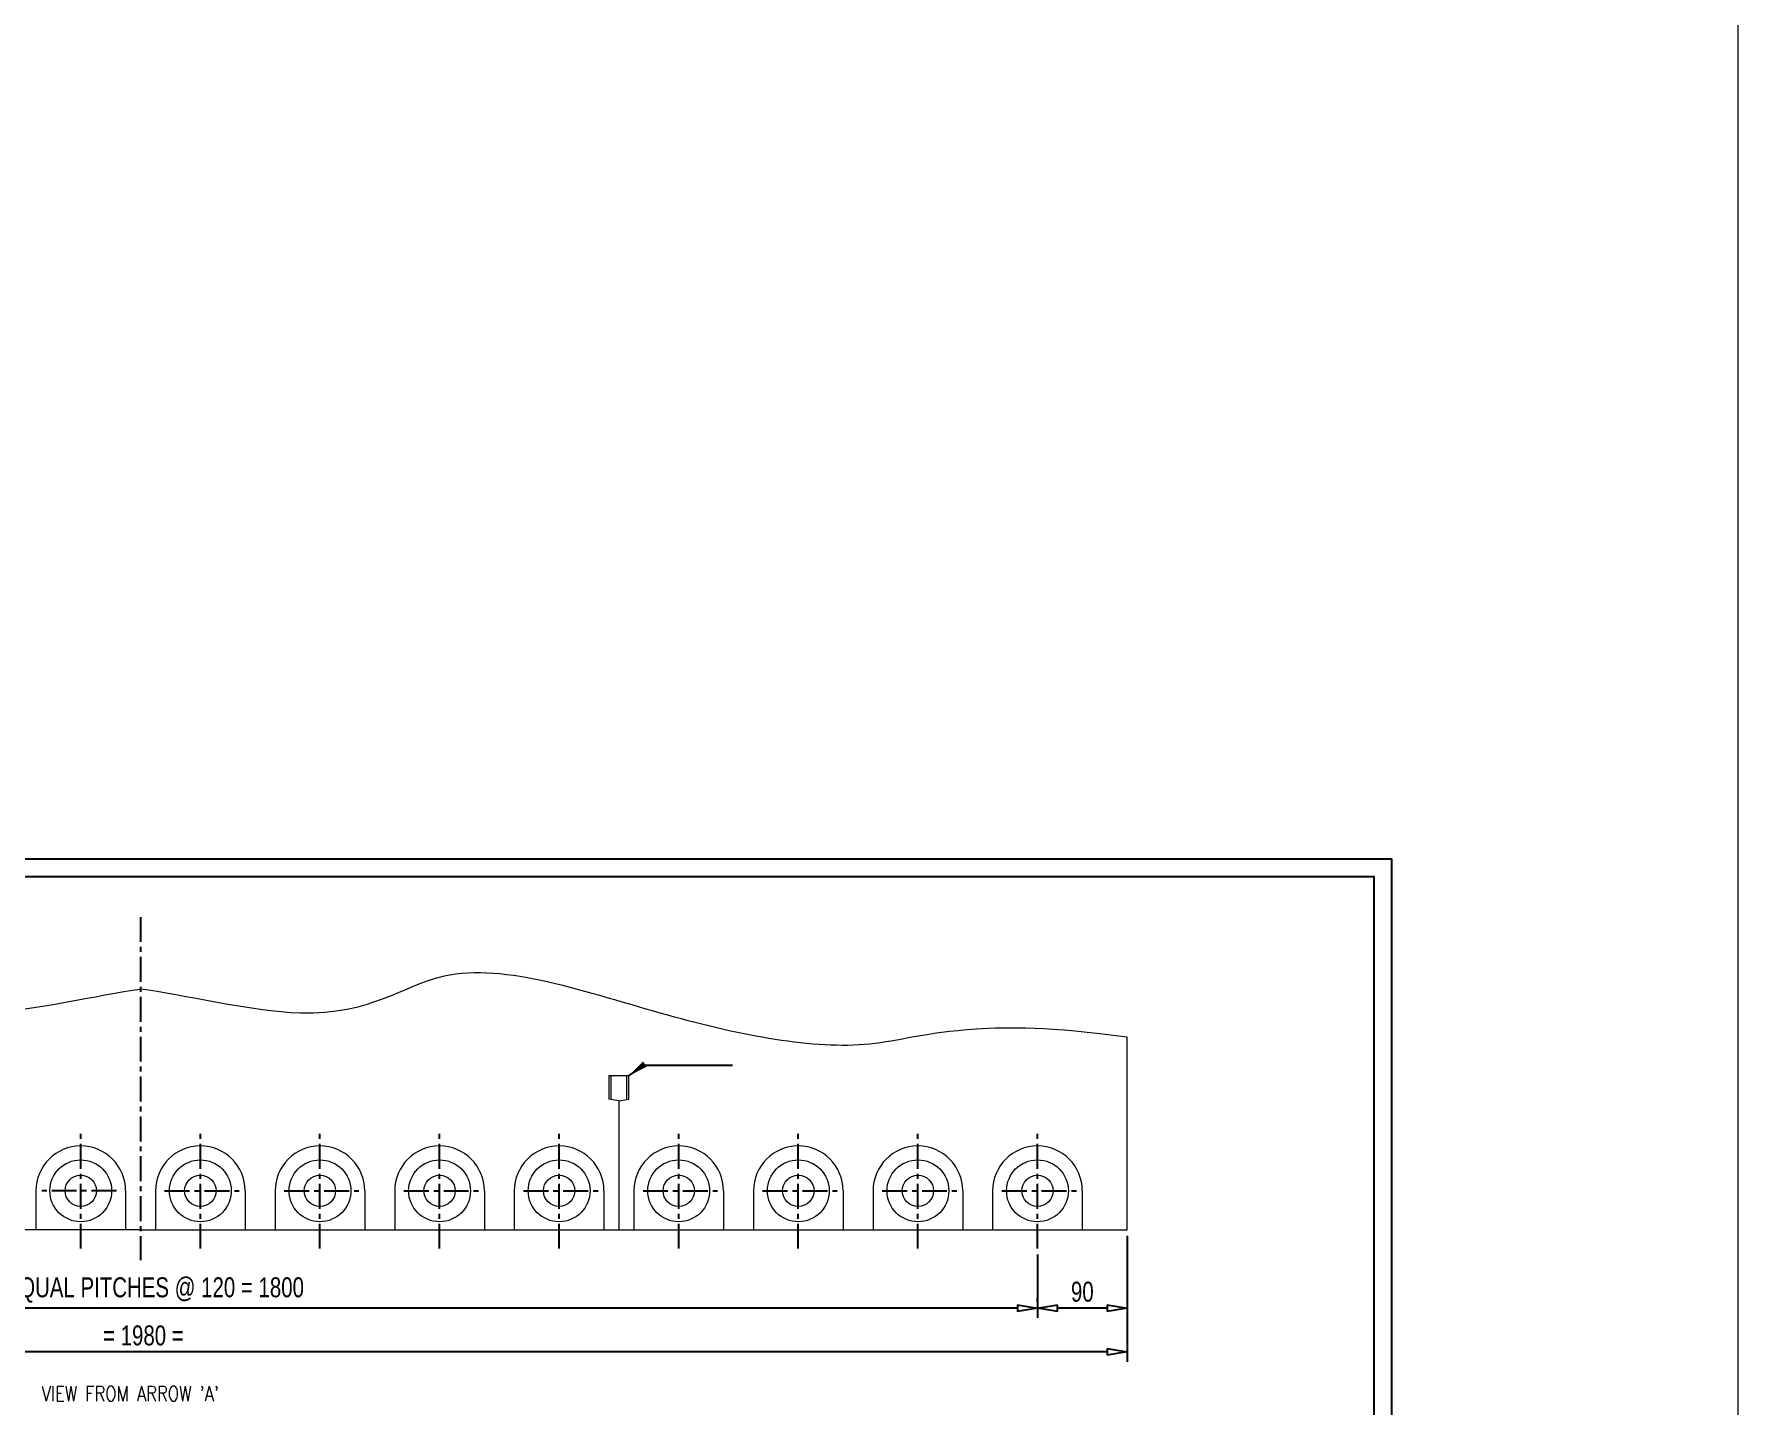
# Model space of a CAD drawing. Header units: millimetres. Extents: x 135002 to 160744, y 22203 to 27033.
# Drawn here: x 148997 to 149852, y 23771 to 24459 of the extents above; entities that cross this region are included whole.
import ezdxf

# ---------------------------------------------------------------- set-up
doc = ezdxf.new("R2010")
doc.units = ezdxf.units.MM
doc.header["$LTSCALE"] = 25
doc.linetypes.add('CENTER', pattern=[2, 1.25, -0.25, 0.25, -0.25])
doc.layers.get('0').update_dxf_attribs({"linetype": 'CONTINUOUS'})
doc.layers.get('Defpoints').update_dxf_attribs({"linetype": 'CONTINUOUS'})
doc.layers.add('04 DIMENSION', color=7, linetype='CONTINUOUS', lineweight=18)
doc.styles.add('DIM-1', font='swisscl.ttf')
doc.styles.add('ROMANC', font='romanc', dxfattribs={"height": 1050})
doc.dimstyles.new('DIM-1', dxfattribs={"dimscale": 5, "dimtxt": 2, "dimasz": 2, "dimexe": 1, "dimexo": 0.6, "dimgap": 0.6, "dimtad": 1, "dimdec": 0, "dimzin": 0, "dimdsep": 46, "dimtxsty": 'DIM-1', "dimblk": 'CLOSEDBLANK', "dimcen": 0, "dimclrd": 8, "dimclre": 8, "dimclrt": 6, "dimadec": 0, "dimazin": 0, "dimtfac": 1, "dimtdec": 0, "dimtmove": 1, "dimatfit": 0, "dimfxl": 1, "dimtolj": 1, "dimtzin": 0, "dimarcsym": 1})

# ---------------------------------------------------------------- blocks, each defined once
blk = doc.blocks.new('_ClosedBlank')
at = {"color": 0, "linetype": 'ByBlock', "lineweight": -2}
for p, q in [((-1, 0.167), (0, 0)), ((-1, 0.167), (-1, -0.167)), ((0, 0), (-1, -0.167))]:
    blk.add_line(p, q, dxfattribs=at)
blk = doc.blocks.new('*D463')
at = {"layer": '04 DIMENSION', "color": 8, "linetype": 'Continuous', "lineweight": -2, "transparency": 16777216}
for p, q in [((148600.89, 23846.59), (148600.89, 23814.79)), ((149500.89, 23822.79), (149500.89, 23824.79))]:
    blk.add_line(p, q, dxfattribs=at)
at = {"layer": '04 DIMENSION', "color": 8, "lineweight": -2, "transparency": 16777216}
blk.add_line((149490.89, 23819.79), (148610.89, 23819.79), dxfattribs=at)
at = {"layer": 'Defpoints', "color": 0, "transparency": 16777216}
for p in [(148600.89, 23849.59), (148600.89, 23819.79), (149500.89, 23819.79)]:
    blk.add_point(p, dxfattribs=at)
at = {"layer": '04 DIMENSION', "color": 8, "lineweight": -2, "transparency": 16777216, "xscale": 10, "yscale": 10, "zscale": 10, "rotation": 180}
blk.add_blockref('_ClosedBlank', (148600.89, 23819.79), dxfattribs=at)
at = {"layer": '04 DIMENSION', "color": 8, "lineweight": -2, "transparency": 16777216, "xscale": 10, "yscale": 10, "zscale": 10}
blk.add_blockref('_ClosedBlank', (149500.89, 23819.79), dxfattribs=at)
at = {"layer": '04 DIMENSION', "color": 6, "transparency": 16777216, "insert": (149050.89, 23828.8), "char_height": 10, "attachment_point": 5, "style": 'DIM-1'}
blk.add_mtext('\\A1;15 EQUAL PITCHES @ 120 = 1800', dxfattribs=at)
blk = doc.blocks.new('*D464')
at = {"layer": '04 DIMENSION', "color": 8, "linetype": 'Continuous', "lineweight": -2, "transparency": 16777216}
for p, q in [((148555.89, 23856.07), (148555.89, 23792.86)), ((149545.89, 23856.07), (149545.89, 23792.86))]:
    blk.add_line(p, q, dxfattribs=at)
at = {"layer": '04 DIMENSION', "color": 8, "lineweight": -2, "transparency": 16777216}
blk.add_line((149535.89, 23797.86), (148565.89, 23797.86), dxfattribs=at)
at = {"layer": 'Defpoints', "color": 0, "transparency": 16777216}
for p in [(148555.89, 23859.07), (149545.89, 23859.07), (148555.89, 23797.86)]:
    blk.add_point(p, dxfattribs=at)
at = {"layer": '04 DIMENSION', "color": 8, "lineweight": -2, "transparency": 16777216, "xscale": 10, "yscale": 10, "zscale": 10, "rotation": 180}
blk.add_blockref('_ClosedBlank', (148555.89, 23797.86), dxfattribs=at)
at = {"layer": '04 DIMENSION', "color": 8, "lineweight": -2, "transparency": 16777216, "xscale": 10, "yscale": 10, "zscale": 10}
blk.add_blockref('_ClosedBlank', (149545.89, 23797.86), dxfattribs=at)
at = {"layer": '04 DIMENSION', "color": 6, "transparency": 16777216, "insert": (149050.89, 23805.98), "char_height": 10, "attachment_point": 5, "style": 'DIM-1'}
blk.add_mtext('\\A1; = 1980 =', dxfattribs=at)
blk = doc.blocks.new('*D460')
at = {"layer": '04 DIMENSION', "color": 8, "linetype": 'Continuous', "lineweight": -2, "transparency": 16777216}
for p, q in [((149545.89, 23856.07), (149545.89, 23814.79)), ((149500.89, 23846.59), (149500.89, 23814.79))]:
    blk.add_line(p, q, dxfattribs=at)
at = {"layer": '04 DIMENSION', "color": 8, "lineweight": -2, "transparency": 16777216}
blk.add_line((149535.89, 23819.79), (149510.89, 23819.79), dxfattribs=at)
at = {"layer": 'Defpoints', "color": 0, "transparency": 16777216}
for p in [(149545.89, 23859.07), (149500.89, 23849.59), (149500.89, 23819.79)]:
    blk.add_point(p, dxfattribs=at)
at = {"layer": '04 DIMENSION', "color": 8, "lineweight": -2, "transparency": 16777216, "xscale": 10, "yscale": 10, "zscale": 10, "rotation": 180}
blk.add_blockref('_ClosedBlank', (149500.89, 23819.79), dxfattribs=at)
at = {"layer": '04 DIMENSION', "color": 8, "lineweight": -2, "transparency": 16777216, "xscale": 10, "yscale": 10, "zscale": 10}
blk.add_blockref('_ClosedBlank', (149545.89, 23819.79), dxfattribs=at)
at = {"layer": '04 DIMENSION', "color": 6, "transparency": 16777216, "insert": (149523.39, 23827.91), "char_height": 10, "attachment_point": 5, "style": 'DIM-1'}
blk.add_mtext('\\A1;90', dxfattribs=at)

msp = doc.modelspace()

# ---------------------------------------------------------------- linework, layer by layer
at = {"color": 1, "linetype": 'CENTER', "ltscale": 0.4}
for p, q in [((149050.894, 24015.879), (149050.894, 23843.809)), ((149050.894, 24015.879), (149050.894, 23843.809)), ((149020.894, 23849.589), (149020.894, 23907.542)), ((149020.894, 23849.589), (149020.894, 23907.542)), ((149080.894, 23849.589), (149080.894, 23907.542)), ((149080.894, 23849.589), (149080.894, 23907.542)), ((149140.894, 23849.589), (149140.894, 23907.542)), ((149140.894, 23849.589), (149140.894, 23907.542)), ((149200.894, 23849.589), (149200.894, 23907.542)), ((149200.894, 23849.589), (149200.894, 23907.542)), ((149260.894, 23849.589), (149260.894, 23907.542)), ((149260.894, 23849.589), (149260.894, 23907.542)), ((149320.894, 23849.589), (149320.894, 23907.542)), ((149320.894, 23849.589), (149320.894, 23907.542)), ((149380.894, 23849.589), (149380.894, 23907.542)), ((149380.894, 23849.589), (149380.894, 23907.542)), ((149440.894, 23849.589), (149440.894, 23907.542)), ((149440.894, 23849.589), (149440.894, 23907.542)), ((149500.894, 23849.589), (149500.894, 23907.542)), ((149500.894, 23849.589), (149500.894, 23907.542)), ((149038.805, 23878.566), (149001.39, 23878.566)), ((149038.805, 23878.566), (149001.39, 23878.566)), ((149062.984, 23878.566), (149100.399, 23878.566)), ((149062.984, 23878.566), (149100.399, 23878.566)), ((149122.984, 23878.566), (149160.399, 23878.566)), ((149122.984, 23878.566), (149160.399, 23878.566)), ((149182.984, 23878.566), (149220.399, 23878.566)), ((149182.984, 23878.566), (149220.399, 23878.566)), ((149242.984, 23878.566), (149280.399, 23878.566)), ((149242.984, 23878.566), (149280.399, 23878.566)), ((149302.984, 23878.566), (149340.399, 23878.566)), ((149302.984, 23878.566), (149340.399, 23878.566)), ((149362.984, 23878.566), (149400.399, 23878.566)), ((149362.984, 23878.566), (149400.399, 23878.566)), ((149422.984, 23878.566), (149460.399, 23878.566)), ((149422.984, 23878.566), (149460.399, 23878.566)), ((149482.984, 23878.566), (149520.399, 23878.566)), ((149482.984, 23878.566), (149520.399, 23878.566))]:
    msp.add_line(p, q, dxfattribs=at)
for points in [[(148395.304, 23132.193), (149678.721, 23132.193), (149678.721, 24044.849), (148395.304, 24044.849)], [(148404.161, 23141.05), (149669.864, 23141.05), (149669.864, 24035.992), (148404.161, 24035.992)]]:
    msp.add_lwpolyline(points, close=True)
at = {"layer": '04 DIMENSION'}
for p, q in [((149545.894, 23859.066), (149545.894, 23955.623)), ((149545.894, 23859.066), (149545.894, 23955.623)), ((149285.894, 23936.225), (149285.894, 23924.606)), ((149295.894, 23936.225), (149285.894, 23936.225)), ((149285.894, 23936.225), (149285.894, 23924.606)), ((149295.894, 23936.225), (149285.894, 23936.225)), ((149286.894, 23936.225), (149286.894, 23924.43)), ((149286.894, 23936.225), (149286.894, 23924.43)), ((149294.894, 23924.43), (149294.894, 23936.225)), ((149294.894, 23924.43), (149294.894, 23936.225)), ((149295.894, 23924.606), (149295.894, 23936.225)), ((149295.894, 23924.606), (149295.894, 23936.225)), ((149290.894, 23923.725), (149285.894, 23924.606)), ((149290.894, 23923.725), (149285.894, 23924.606)), ((149290.894, 23923.725), (149295.894, 23924.606)), ((149290.894, 23923.725), (149295.894, 23924.606)), ((149290.894, 23923.725), (149290.894, 23859.066)), ((149290.894, 23923.725), (149290.894, 23859.066)), ((148998.394, 23878.566), (148998.394, 23859.066)), ((148998.394, 23878.566), (148998.394, 23859.066)), ((149043.394, 23878.566), (149043.394, 23859.066)), ((149043.394, 23878.566), (149043.394, 23859.066)), ((149058.394, 23878.566), (149058.394, 23859.066)), ((149058.394, 23878.566), (149058.394, 23859.066)), ((149103.394, 23878.566), (149103.394, 23859.066)), ((149103.394, 23878.566), (149103.394, 23859.066)), ((149118.394, 23878.566), (149118.394, 23859.066)), ((149118.394, 23878.566), (149118.394, 23859.066)), ((149163.394, 23878.566), (149163.394, 23859.066)), ((149163.394, 23878.566), (149163.394, 23859.066)), ((149178.394, 23878.566), (149178.394, 23859.066)), ((149178.394, 23878.566), (149178.394, 23859.066)), ((149223.394, 23878.566), (149223.394, 23859.066)), ((149223.394, 23878.566), (149223.394, 23859.066)), ((149238.394, 23878.566), (149238.394, 23859.066)), ((149238.394, 23878.566), (149238.394, 23859.066)), ((149283.394, 23878.566), (149283.394, 23859.066)), ((149283.394, 23878.566), (149283.394, 23859.066)), ((149298.394, 23878.566), (149298.394, 23859.066)), ((149298.394, 23878.566), (149298.394, 23859.066)), ((149343.394, 23878.566), (149343.394, 23859.066)), ((149343.394, 23878.566), (149343.394, 23859.066)), ((149358.394, 23878.566), (149358.394, 23859.066)), ((149358.394, 23878.566), (149358.394, 23859.066)), ((149403.394, 23878.566), (149403.394, 23859.066)), ((149403.394, 23878.566), (149403.394, 23859.066)), ((149418.394, 23878.566), (149418.394, 23859.066)), ((149418.394, 23878.566), (149418.394, 23859.066)), ((149463.394, 23878.566), (149463.394, 23859.066)), ((149463.394, 23878.566), (149463.394, 23859.066)), ((149478.394, 23878.566), (149478.394, 23859.066)), ((149478.394, 23878.566), (149478.394, 23859.066)), ((149523.394, 23878.566), (149523.394, 23859.066)), ((149523.394, 23878.566), (149523.394, 23859.066)), ((149050.894, 23859.066), (148555.894, 23859.066)), ((149050.894, 23859.066), (148555.894, 23859.066)), ((149050.894, 23859.066), (149545.894, 23859.066)), ((149050.894, 23859.066), (149545.894, 23859.066))]:
    msp.add_line(p, q, dxfattribs=at)
msp.add_lwpolyline([(148023.296, 25686.158), (149852.318, 25686.158), (149852.318, 22875.468), (148023.296, 22875.468)], close=True, dxfattribs=at)
for centre, radius in [((149020.894, 23878.566), 15.5), ((149020.894, 23878.566), 15.5), ((149080.894, 23878.566), 15.5), ((149080.894, 23878.566), 15.5), ((149140.894, 23878.566), 15.5), ((149140.894, 23878.566), 15.5), ((149200.894, 23878.566), 15.5), ((149200.894, 23878.566), 15.5), ((149260.894, 23878.566), 15.5), ((149260.894, 23878.566), 15.5), ((149320.894, 23878.566), 15.5), ((149320.894, 23878.566), 15.5), ((149380.894, 23878.566), 15.5), ((149380.894, 23878.566), 15.5), ((149440.894, 23878.566), 15.5), ((149440.894, 23878.566), 15.5), ((149500.894, 23878.566), 15.5), ((149500.894, 23878.566), 15.5), ((149020.894, 23878.566), 7.875), ((149020.894, 23878.566), 7.875), ((149080.894, 23878.566), 7.875), ((149080.894, 23878.566), 7.875), ((149140.894, 23878.566), 7.875), ((149140.894, 23878.566), 7.875), ((149200.894, 23878.566), 7.875), ((149200.894, 23878.566), 7.875), ((149260.894, 23878.566), 7.875), ((149260.894, 23878.566), 7.875), ((149320.894, 23878.566), 7.875), ((149320.894, 23878.566), 7.875), ((149380.894, 23878.566), 7.875), ((149380.894, 23878.566), 7.875), ((149440.894, 23878.566), 7.875), ((149440.894, 23878.566), 7.875), ((149500.894, 23878.566), 7.875), ((149500.894, 23878.566), 7.875)]:
    msp.add_circle(centre, radius, dxfattribs=at)
for centre in [(149020.894, 23878.566), (149020.894, 23878.566), (149080.894, 23878.566), (149080.894, 23878.566), (149140.894, 23878.566), (149140.894, 23878.566), (149200.894, 23878.566), (149200.894, 23878.566), (149260.894, 23878.566), (149260.894, 23878.566), (149320.894, 23878.566), (149320.894, 23878.566), (149380.894, 23878.566), (149380.894, 23878.566), (149440.894, 23878.566), (149440.894, 23878.566), (149500.894, 23878.566), (149500.894, 23878.566)]:
    msp.add_arc(centre, 22.5, 0, 180, dxfattribs=at)
for points in [[(148555.894, 23955.623), (148594.863, 23960.828), (148650.441, 23960.436), (148693.869, 23945.555), (148790.046, 23964.255), (148895.796, 24003.346), (148946.897, 23956.123), (149030.349, 23977.123), (149050.894, 23979.729)], [(148555.894, 23955.623), (148594.863, 23960.828), (148650.441, 23960.436), (148693.869, 23945.555), (148790.046, 23964.255), (148895.796, 24003.346), (148946.897, 23956.123), (149030.349, 23977.123), (149050.894, 23979.729)], [(149545.894, 23955.623), (149506.925, 23960.828), (149451.348, 23960.436), (149407.92, 23945.555), (149311.743, 23964.255), (149205.993, 24003.346), (149154.892, 23956.123), (149071.44, 23977.123), (149050.894, 23979.729)], [(149545.894, 23955.623), (149506.925, 23960.828), (149451.348, 23960.436), (149407.92, 23945.555), (149311.743, 23964.255), (149205.993, 24003.346), (149154.892, 23956.123), (149071.44, 23977.123), (149050.894, 23979.729)]]:
    msp.add_open_spline(points, degree=3, knots=[86.2999885, 86.2999885, 86.2999885, 86.2999885, 151.5023635, 259.5482511, 464.1142551, 690.4795572, 844.0967763, 953.3777368, 953.3777368, 953.3777368, 953.3777368], dxfattribs=at)

# ---------------------------------------------------------------- texts
at = {"layer": '04 DIMENSION', "style": 'ROMANC', "width": 0.8}
msp.add_text("VIEW FROM ARROW 'A'", height=7.5, dxfattribs=at).set_placement((149001.298, 23773.089))
msp.add_text("VIEW FROM ARROW 'A'", height=7.5, dxfattribs=at).set_placement((149001.298, 23773.089))

# ---------------------------------------------------------------- dimensions: what is measured, and where the dimension line sits
at = {"layer": '04 DIMENSION'}
for base, p1, p2, text, picture, middle in [((148600.894, 23819.792), (149500.894, 23819.792), (148600.894, 23849.589), '15 EQUAL PITCHES @ 120 = 1800', '*D463', (149050.894, 23828.805)), ((148555.894, 23797.861), (149545.894, 23859.066), (148555.894, 23859.066), ' = 1980 =', '*D464', (149050.894, 23805.983)), ((149500.894, 23819.792), (149545.894, 23859.066), (149500.894, 23849.589), '90', '*D460', (149523.394, 23827.913))]:
    dim = msp.add_linear_dim(base=base, p1=p1, p2=p2, text=text, dimstyle='DIM-1', dxfattribs=at)
    dim.commit()
    dim.dimension.update_dxf_attribs({"geometry": picture, "text_midpoint": middle})

# ---------------------------------------------------------------- leaders
msp.add_leader([(149295.894, 23936.225), (149303.258, 23941.63), (149347.883, 23941.63)], dimstyle='DIM-1', dxfattribs=at)
msp.add_leader([(149295.894, 23936.225), (149303.258, 23941.63), (149347.883, 23941.63)], dimstyle='DIM-1', dxfattribs=at)

doc.saveas('drawing.dxf')
